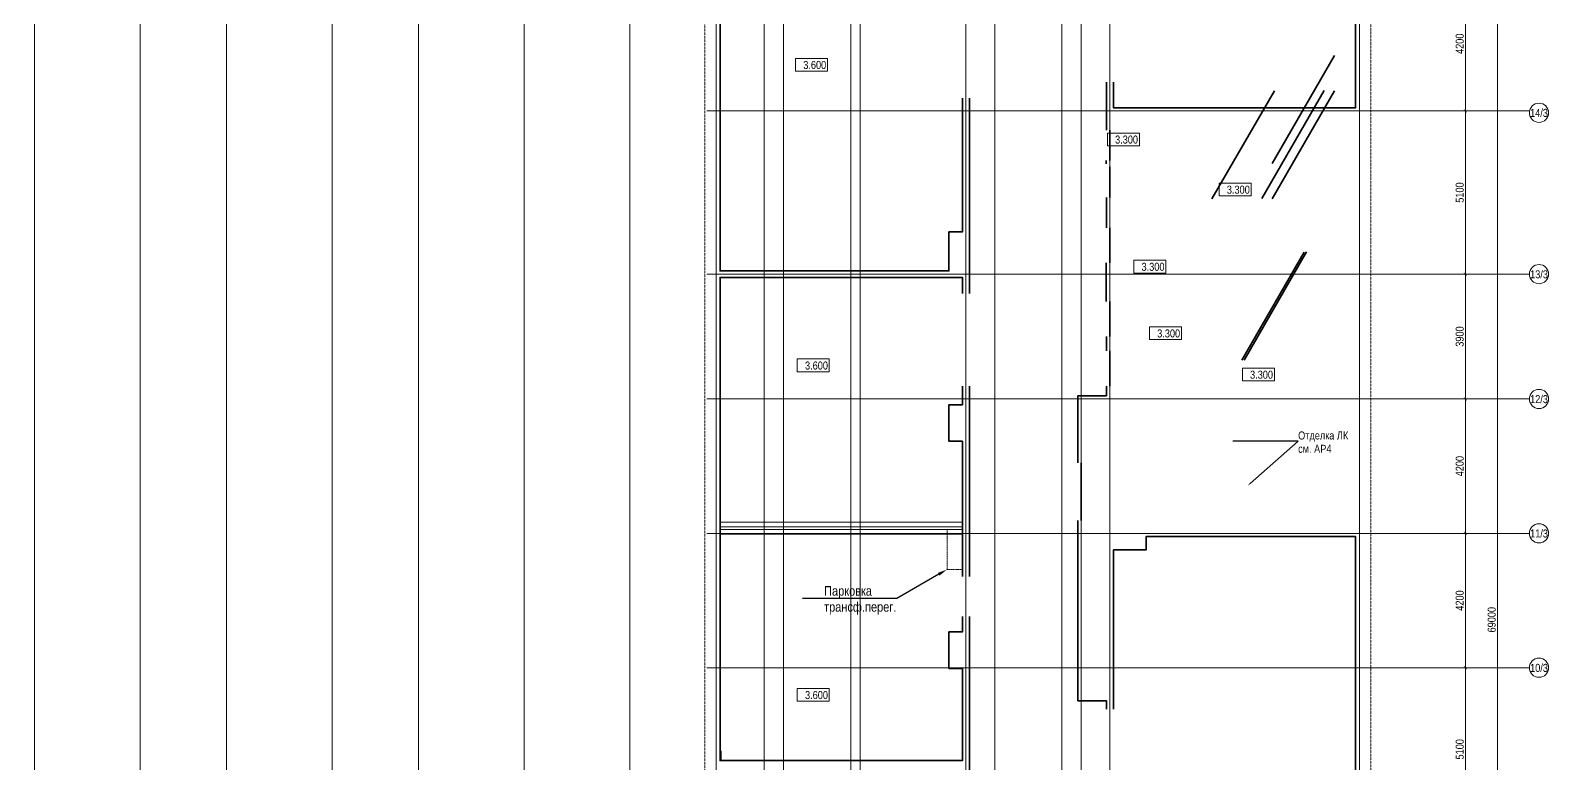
# Model space of a CAD drawing. Header units: millimetres. Extents: x -328335 to 1213373, y -208171 to 164144.
# Drawn here: x 73067 to 120510, y 30003 to 52919 of the extents above; entities that cross this region are included whole.
import ezdxf
from ezdxf import colors
from ezdxf.entities.mleader import LeaderData, LeaderLine
from ezdxf.enums import TextEntityAlignment as Align
from ezdxf.math import Vec2, Vec3

# ---------------------------------------------------------------- set-up
doc = ezdxf.new("R2010")
doc.units = ezdxf.units.MM
doc.header["$LTSCALE"] = 0.5
for name, pattern in [('CENTER', [50.8, 31.75, -6.35, 6.35, -6.35]), ('DASHED', [19.05, 12.7, -6.35]), ('HIDDEN', [9.525, 6.35, -3.175])]:
    doc.linetypes.add(name, pattern=pattern)
doc.layers.get('Defpoints').update_dxf_attribs({"color": 140})
for name, color, linetype, lineweight in [('АИ_Плинтус', 3, 'Continuous', 9), ('АИ_Полы', 1, 'Continuous', 9), ('АР6_потолок_отм', 5, 'Continuous', 5), ('АР6_Раздвижные_пер.', 160, 'Continuous', 5), ('АР_Отметка', 7, 'Continuous', 5), ('РД_Оси_размер', 8, 'Continuous', 0)]:
    doc.layers.add(name, color=color, linetype=linetype, lineweight=lineweight)
doc.layers.add('АИ_Т_Профиль', color=2, linetype='Continuous', lineweight=40, true_color=0xffff00)
doc.layers.add('РД_Оси_100', color=7, linetype='Continuous', lineweight=0, true_color=0x525252)
for name, color, linetype, lineweight, plot in [('АР6_Г_профиль плитки', 220, 'Continuous', 35, False), ('АР6_окраска', 40, 'Continuous', 0, False), ('АР_Делит', 120, 'Continuous', 0, False)]:
    doc.layers.add(name, color=color, linetype=linetype, lineweight=lineweight, plot=plot)
doc.styles.add('Arial_Narrow_08', font='ARIALN.TTF', dxfattribs={"width": 0.8})
doc.styles.add('style1', font='ARIALN.TTF')
doc.styles.add('ккк', font='isocpeur.ttf', dxfattribs={"width": 0.85, "oblique": 15})
doc.dimstyles.new('Dim100_ареал', dxfattribs={"dimscale": 100, "dimtxt": 2.5, "dimasz": 1, "dimexe": 1, "dimexo": 1, "dimgap": 0.5, "dimtad": 1, "dimzin": 12, "dimdsep": 46, "dimtxsty": 'style1', "dimblk": 'ARCHTICK', "dimcen": 1, "dimdle": 1, "dimaunit": 1, "dimadec": 0, "dimazin": 3, "dimtfac": 1, "dimtmove": 1, "dimatfit": 3, "dimldrblk": 'OPEN30', "dimfxl": 2, "dimfxlon": 1, "dimtolj": 1, "dimtzin": 0, "dimlwd": 5, "dimlwe": 5, "dimarcsym": 0})

# ---------------------------------------------------------------- blocks, each defined once
blk = doc.blocks.new('A-iden')
at = {"linetype": 'Continuous', "lineweight": 5}
blk.add_circle((0, -4), 3, dxfattribs=at)
at = {"color": 0, "linetype": 'Continuous', "lineweight": 20, "style": 'ккк', "width": 0.85}
blk.add_attdef('ID', text='', height=4, dxfattribs=at).set_placement((0.31, -3.85), align=Align.MIDDLE_CENTER)
blk = doc.blocks.new('_ArchTick')
at = {"color": 0, "linetype": 'ByBlock', "const_width": 0.15}
blk.add_lwpolyline([(-0.5, -0.5), (0.5, 0.5)], dxfattribs=at)
blk = doc.blocks.new('*D303')
at = {"layer": 'Defpoints', "color": 0, "transparency": 16777216}
for p in [(116910, 69000), (118910, 69000), (116910, 0)]:
    blk.add_point(p, dxfattribs=at)
at = {"layer": 'РД_Оси_размер', "color": 0, "lineweight": 5, "transparency": 16777216}
for p, q in [((118710, 69000), (119010, 69000)), ((118910, -100), (118910, 69100)), ((118710, 0), (119010, 0))]:
    blk.add_line(p, q, dxfattribs=at)
at = {"layer": 'РД_Оси_размер', "color": 0, "lineweight": 5, "transparency": 16777216, "xscale": 100, "yscale": 100, "zscale": 100}
for p, rotation in [((118910, 69000), 90), ((118910, 0), 270)]:
    blk.add_blockref('_ArchTick', p, dxfattribs=dict(at, rotation=rotation))
at = {"layer": 'РД_Оси_размер', "color": 0, "transparency": 16777216, "insert": (118732, 34500), "char_height": 250, "attachment_point": 5, "rotation": 90, "style": 'style1'}
blk.add_mtext('\\A1;69000', dxfattribs=at)
blk = doc.blocks.new('_Open30')
at = {"color": 0, "linetype": 'ByBlock', "lineweight": -2}
for p, q in [((-1, 0.27), (0, 0)), ((0, 0), (-1, -0.27)), ((0, 0), (-1, 0))]:
    blk.add_line(p, q, dxfattribs=at)
blk = doc.blocks.new('*D311')
at = {"layer": 'Defpoints', "color": 0, "transparency": 16777216}
for p in [(116910, 33000), (117910, 33000), (116910, 27900)]:
    blk.add_point(p, dxfattribs=at)
at = {"layer": 'РД_Оси_размер', "color": 0, "lineweight": 5, "transparency": 16777216}
for p, q in [((117710, 33000), (118010, 33000)), ((117910, 27800), (117910, 33100)), ((117710, 27900), (118010, 27900))]:
    blk.add_line(p, q, dxfattribs=at)
at = {"layer": 'РД_Оси_размер', "color": 0, "lineweight": 5, "transparency": 16777216, "xscale": 100, "yscale": 100, "zscale": 100}
for p, rotation in [((117910, 33000), 90), ((117910, 27900), 270)]:
    blk.add_blockref('_ArchTick', p, dxfattribs=dict(at, rotation=rotation))
at = {"layer": 'РД_Оси_размер', "color": 0, "transparency": 16777216, "insert": (117732, 30450), "char_height": 250, "attachment_point": 5, "rotation": 90, "style": 'style1'}
blk.add_mtext('\\A1;5100', dxfattribs=at)
blk = doc.blocks.new('*D312')
at = {"layer": 'Defpoints', "color": 0, "transparency": 16777216}
for p in [(116910, 37200), (117910, 37200), (116910, 33000)]:
    blk.add_point(p, dxfattribs=at)
at = {"layer": 'РД_Оси_размер', "color": 0, "lineweight": 5, "transparency": 16777216}
for p, q in [((117710, 37200), (118010, 37200)), ((117910, 32900), (117910, 37300)), ((117710, 33000), (118010, 33000))]:
    blk.add_line(p, q, dxfattribs=at)
at = {"layer": 'РД_Оси_размер', "color": 0, "lineweight": 5, "transparency": 16777216, "xscale": 100, "yscale": 100, "zscale": 100}
for p, rotation in [((117910, 37200), 90), ((117910, 33000), 270)]:
    blk.add_blockref('_ArchTick', p, dxfattribs=dict(at, rotation=rotation))
at = {"layer": 'РД_Оси_размер', "color": 0, "transparency": 16777216, "insert": (117732, 35100), "char_height": 250, "attachment_point": 5, "rotation": 90, "style": 'style1'}
blk.add_mtext('\\A1;4200', dxfattribs=at)
blk = doc.blocks.new('*D313')
at = {"layer": 'Defpoints', "color": 0, "transparency": 16777216}
for p in [(116910, 41400), (117910, 41400), (116910, 37200)]:
    blk.add_point(p, dxfattribs=at)
at = {"layer": 'РД_Оси_размер', "color": 0, "lineweight": 5, "transparency": 16777216}
for p, q in [((117710, 41400), (118010, 41400)), ((117910, 37100), (117910, 41500)), ((117710, 37200), (118010, 37200))]:
    blk.add_line(p, q, dxfattribs=at)
at = {"layer": 'РД_Оси_размер', "color": 0, "lineweight": 5, "transparency": 16777216, "xscale": 100, "yscale": 100, "zscale": 100}
for p, rotation in [((117910, 41400), 90), ((117910, 37200), 270)]:
    blk.add_blockref('_ArchTick', p, dxfattribs=dict(at, rotation=rotation))
at = {"layer": 'РД_Оси_размер', "color": 0, "transparency": 16777216, "insert": (117732, 39300), "char_height": 250, "attachment_point": 5, "rotation": 90, "style": 'style1'}
blk.add_mtext('\\A1;4200', dxfattribs=at)
blk = doc.blocks.new('*D314')
at = {"layer": 'Defpoints', "color": 0, "transparency": 16777216}
for p in [(116910, 45300), (117910, 45300), (116910, 41400)]:
    blk.add_point(p, dxfattribs=at)
at = {"layer": 'РД_Оси_размер', "color": 0, "lineweight": 5, "transparency": 16777216}
for p, q in [((117710, 45300), (118010, 45300)), ((117910, 41300), (117910, 45400)), ((117710, 41400), (118010, 41400))]:
    blk.add_line(p, q, dxfattribs=at)
at = {"layer": 'РД_Оси_размер', "color": 0, "lineweight": 5, "transparency": 16777216, "xscale": 100, "yscale": 100, "zscale": 100}
for p, rotation in [((117910, 45300), 90), ((117910, 41400), 270)]:
    blk.add_blockref('_ArchTick', p, dxfattribs=dict(at, rotation=rotation))
at = {"layer": 'РД_Оси_размер', "color": 0, "transparency": 16777216, "insert": (117732, 43350), "char_height": 250, "attachment_point": 5, "rotation": 90, "style": 'style1'}
blk.add_mtext('\\A1;3900', dxfattribs=at)
blk = doc.blocks.new('*D315')
at = {"layer": 'Defpoints', "color": 0, "transparency": 16777216}
for p in [(116910, 50400), (117910, 50400), (116910, 45300)]:
    blk.add_point(p, dxfattribs=at)
at = {"layer": 'РД_Оси_размер', "color": 0, "lineweight": 5, "transparency": 16777216}
for p, q in [((117710, 50400), (118010, 50400)), ((117910, 45200), (117910, 50500)), ((117710, 45300), (118010, 45300))]:
    blk.add_line(p, q, dxfattribs=at)
at = {"layer": 'РД_Оси_размер', "color": 0, "lineweight": 5, "transparency": 16777216, "xscale": 100, "yscale": 100, "zscale": 100}
for p, rotation in [((117910, 50400), 90), ((117910, 45300), 270)]:
    blk.add_blockref('_ArchTick', p, dxfattribs=dict(at, rotation=rotation))
at = {"layer": 'РД_Оси_размер', "color": 0, "transparency": 16777216, "insert": (117732, 47850), "char_height": 250, "attachment_point": 5, "rotation": 90, "style": 'style1'}
blk.add_mtext('\\A1;5100', dxfattribs=at)
blk = doc.blocks.new('*D316')
at = {"layer": 'Defpoints', "color": 0, "transparency": 16777216}
for p in [(116910, 54600), (117910, 54600), (116910, 50400)]:
    blk.add_point(p, dxfattribs=at)
at = {"layer": 'РД_Оси_размер', "color": 0, "lineweight": 5, "transparency": 16777216}
for p, q in [((117710, 54600), (118010, 54600)), ((117910, 50300), (117910, 54700)), ((117710, 50400), (118010, 50400))]:
    blk.add_line(p, q, dxfattribs=at)
at = {"layer": 'РД_Оси_размер', "color": 0, "lineweight": 5, "transparency": 16777216, "xscale": 100, "yscale": 100, "zscale": 100}
for p, rotation in [((117910, 54600), 90), ((117910, 50400), 270)]:
    blk.add_blockref('_ArchTick', p, dxfattribs=dict(at, rotation=rotation))
at = {"layer": 'РД_Оси_размер', "color": 0, "transparency": 16777216, "insert": (117732, 52500), "char_height": 250, "attachment_point": 5, "rotation": 90, "style": 'style1'}
blk.add_mtext('\\A1;4200', dxfattribs=at)
blk = doc.blocks.new('Отметка_план')
at = {"color": 7, "lineweight": 5}
blk.add_lwpolyline([(0, 0), (10, 0), (10, 4), (0, 4)], close=True, dxfattribs=at)
at = {"style": 'Arial_Narrow_08', "width": 0.8}
blk.add_attdef('OTMG', text='', height=2.5, dxfattribs=at).set_placement((9.06, 0.7), align=Align.RIGHT)
blk = doc.blocks.new('СОШ_2200_АР_ОСИ_М100_28.05.24')
at = {"layer": 'АР_Делит', "color": 5, "linetype": 'DASHED'}
blk.add_lwpolyline([(114955, 135155), (114955, -355), (93595.036, -355), (93595.036, 13855), (94145, 13855), (94145, 68320), (66055, 68320), (66055, 13857.73), (83455, 13857.73), (83455, -355), (45245, -355), (45245, 13145), (44695, 13145), (44695, 26755), (45245, 26755), (45245, 68320), (20455, 68320), (20455, 26755), (27955, 26755), (27955, 13145), (-355, 13145), (-355, 100855), (37145, 100855), (37145, 129155)], dxfattribs=at)
at = {"layer": 'РД_Оси_100', "color": 8, "linetype": 'CENTER', "true_color": 0x808080}
for p, q in [((73200, -6155), (73200, 139938.679)), ((79200, -6155), (79200, 139938.679)), ((85200, -6155), (85200, 139938.679)), ((88500, -6155), (88500, 139938.679)), ((91800, -6155), (91800, 139938.679)), ((94500, -6155), (94500, 139938.679)), ((96000, -6155), (96000, 139938.679)), ((102300, -6155), (102300, 139938.679)), ((114600, -6155), (114600, 139938.679)), ((119910, 50400), (94200, 50400)), ((119910, 45300), (94200, 45300)), ((119910, 41400), (94200, 41400)), ((119910, 37200), (94200, 37200)), ((119910, 33000), (94200, 33000))]:
    blk.add_line(p, q, dxfattribs=at)
for points in [[(76500, 139938.679), (76500, -6155)], [(82500, 139938.679), (82500, -6155)], [(96600, -6155), (96600, 139938.679)], [(98700, -6194.98), (98700, 139538.679), (98550, 139938.679)], [(99000, -6195.83), (99000, 139538.679), (99150, 139938.679)], [(103200, -6155), (103200, 139938.679)], [(105300, -6155), (105300, 139938.679)], [(105900, 139938.679), (105900, -6155)], [(106800, -6155), (106800, 139938.679)]]:
    blk.add_lwpolyline(points, dxfattribs=at)
at = {"layer": 'РД_Оси_100', "color": 0}
ref = blk.add_blockref('A-iden', (120210, 50744.148), dxfattribs=dict(at, xscale=-100, yscale=100, zscale=100))
ref.add_attrib('ID', '14/3', dxfattribs={"layer": '0', "linetype": 'Continuous', "height": 250, "style": 'style1'}).set_placement((120210, 50344.148), align=Align.MIDDLE)
ref = blk.add_blockref('A-iden', (120210, 45700), dxfattribs=dict(at, xscale=-100, yscale=100, zscale=100))
ref.add_attrib('ID', '13/3', dxfattribs={"layer": '0', "linetype": 'Continuous', "height": 250, "style": 'style1'}).set_placement((120210, 45300), align=Align.MIDDLE)
ref = blk.add_blockref('A-iden', (120210, 41800), dxfattribs=dict(at, xscale=-100, yscale=100, zscale=100))
ref.add_attrib('ID', '12/3', dxfattribs={"layer": '0', "linetype": 'Continuous', "height": 250, "style": 'style1'}).set_placement((120210, 41400), align=Align.MIDDLE)
ref = blk.add_blockref('A-iden', (120210, 37600), dxfattribs=dict(at, xscale=-100, yscale=100, zscale=100))
ref.add_attrib('ID', '11/3', dxfattribs={"layer": '0', "linetype": 'Continuous', "height": 250, "style": 'style1'}).set_placement((120210, 37200), align=Align.MIDDLE)
ref = blk.add_blockref('A-iden', (120210, 33400), dxfattribs=dict(at, xscale=-100, yscale=100, zscale=100))
ref.add_attrib('ID', '10/3', dxfattribs={"layer": '0', "linetype": 'Continuous', "height": 250, "style": 'style1'}).set_placement((120210, 33000), align=Align.MIDDLE)
at = {"layer": 'РД_Оси_размер'}
for base, p1, p2, picture, middle in [((118910, 69000), (116910, 0), (116910, 69000), '*D303', (118732.357, 34500)), ((117910, 54600), (116910, 50400), (116910, 54600), '*D316', (117732.357, 52500)), ((117910, 50400), (116910, 45300), (116910, 50400), '*D315', (117732.357, 47850)), ((117910, 45300), (116910, 41400), (116910, 45300), '*D314', (117732.357, 43350)), ((117910, 41400), (116910, 37200), (116910, 41400), '*D313', (117732.357, 39300)), ((117910, 37200), (116910, 33000), (116910, 37200), '*D312', (117732.357, 35100)), ((117910, 33000), (116910, 27900), (116910, 33000), '*D311', (117732.357, 30450))]:
    dim = blk.add_linear_dim(base=base, p1=p1, p2=p2, angle=90, dimstyle='Dim100_ареал', dxfattribs=at)
    dim.commit()
    dim.dimension.update_dxf_attribs({"geometry": picture, "text_midpoint": middle})

msp = doc.modelspace()

# ---------------------------------------------------------------- linework, layer by layer
at = {"layer": 'АИ_Плинтус', "color": 24, "linetype": 'ByBlock', "lineweight": 35, "true_color": 0xa52900}
for points in [[(106910.003, 54200), (106910, 59180), (107930, 59180), (107930, 59600), (114480, 59600), (114480, 50500), (106910, 50500), (106910.003, 51300)], [(102190, 53700), (102190, 54500), (94620.375, 54500.001), (94620.375, 45400), (101770, 45399.999), (101770, 46620), (102190, 46620), (102190, 50800)], [(106690, 49800), (106690, 51300)], [(102410, 50800), (102410, 44700)], [(106687.396, 48750), (106687.396, 48850)], [(106689.998, 46750), (106690.001, 47700)], [(106687.394, 44450), (106687.394, 45650)], [(102190, 44700), (102190, 45200), (94620, 45200), (94620, 30100), (102190, 30100), (102190, 32980), (101770, 32980), (101770, 34120), (102190, 34120), (102190, 34600)], [(106689.999, 42900.004), (106689.999, 43350)], [(102190, 35849), (102190, 40080), (101770, 40080), (101770, 41220), (102190, 41220), (102190, 41800)], [(102410, 41800), (102410, 35849)], [(105800, 39400), (105800, 41500), (106689.998, 41500), (106689.998, 41800.004)], [(106690, 31700), (106690, 31969.36), (105800, 31969.36), (105800, 37600)], [(106910, 31700), (106910, 36680), (107930, 36680), (107930, 37100), (114480, 37100), (114480, 28000), (106910.003, 28000), (106910.003, 28800)], [(102410, 34600), (102410, 25650), (103550.004, 25650)]]:
    msp.add_lwpolyline(points, dxfattribs=at)
at = {"layer": 'АИ_Т_Профиль', "linetype": 'ByBlock', "lineweight": 35}
for points in [[(106800.002, 49800), (106800.001, 48850)], [(106800, 48650), (106800.001, 47700)], [(106800, 46750), (106800, 45650)], [(106800, 44450), (106800, 43350)], [(106800, 42900.004), (106800, 41800.004)], [(105900, 37600), (105900, 39400)]]:
    msp.add_lwpolyline(points, dxfattribs=at)
at = {"layer": 'АР6_Г_профиль плитки'}
for points in [[(111870, 48760.004), (113820, 52137.504)], [(109990, 47650.005), (111940, 51027.504)], [(111550, 47660.005), (113500, 51037.504)], [(111870, 47650.004), (113820, 51027.504)], [(110919.998, 42610), (112869.998, 45987.499)], [(110994, 42616), (112944, 45993.499)]]:
    msp.add_lwpolyline(points, dxfattribs=at)
at = {"layer": 'АР6_окраска'}
msp.add_line((94648.213, 30400), (94648.213, 30100), dxfattribs=at)
at = {"layer": 'АР6_Раздвижные_пер.'}
for p, q in [((102200, 37549.045), (94620, 37550.045)), ((102199.98, 37399.045), (94619.98, 37400.045)), ((102199.98, 37169.055), (94619.98, 37170.055)), ((102200, 37319.055), (94620, 37320.055))]:
    msp.add_line(p, q, dxfattribs=at)
at = {"layer": 'АР6_Раздвижные_пер.', "linetype": 'HIDDEN'}
msp.add_lwpolyline([(101710, 37319.12), (102190, 37319.12), (102190, 36070), (101710, 36070)], close=True, dxfattribs=at)

# ---------------------------------------------------------------- block references
at = {"layer": 'АР6_потолок_отм'}
ref = msp.add_blockref('Отметка_план', (96977.377, 51643.332), dxfattribs=dict(at, xscale=100, yscale=100, zscale=100))
ref.add_attrib('OTMG', '3.600', dxfattribs={"layer": '0', "color": 0, "height": 250, "style": 'style1'}).set_placement((97934.795, 51963.149), align=Align.TOP_RIGHT)
ref = msp.add_blockref('Отметка_план', (106721.116, 49311.068), dxfattribs=dict(at, xscale=100, yscale=100, zscale=100))
ref.add_attrib('OTMG', '3.300', dxfattribs={"layer": '0', "color": 0, "height": 250, "style": 'style1'}).set_placement((107678.534, 49630.885), align=Align.TOP_RIGHT)
ref = msp.add_blockref('Отметка_план', (110213.665, 47745.754), dxfattribs=dict(at, xscale=100, yscale=100, zscale=100))
ref.add_attrib('OTMG', '3.300', dxfattribs={"layer": '0', "color": 0, "height": 250, "style": 'style1'}).set_placement((111171.083, 48065.57), align=Align.TOP_RIGHT)
ref = msp.add_blockref('Отметка_план', (107548.312, 45335.922), dxfattribs=dict(at, xscale=100, yscale=100, zscale=100))
ref.add_attrib('OTMG', '3.300', dxfattribs={"layer": '0', "color": 0, "height": 250, "style": 'style1'}).set_placement((108505.73, 45655.738), align=Align.TOP_RIGHT)
ref = msp.add_blockref('Отметка_план', (108037.025, 43252.898), dxfattribs=dict(at, xscale=100, yscale=100, zscale=100))
ref.add_attrib('OTMG', '3.300', dxfattribs={"layer": '0', "color": 0, "height": 250, "style": 'style1'}).set_placement((108994.443, 43572.714), align=Align.TOP_RIGHT)
ref = msp.add_blockref('Отметка_план', (97032.834, 42249.063), dxfattribs=dict(at, xscale=100, yscale=100, zscale=100))
ref.add_attrib('OTMG', '3.600', dxfattribs={"layer": '0', "color": 0, "height": 250, "style": 'style1'}).set_placement((97990.252, 42568.88), align=Align.TOP_RIGHT)
ref = msp.add_blockref('Отметка_план', (110939.096, 41963.133), dxfattribs=dict(at, xscale=100, yscale=100, zscale=100))
ref.add_attrib('OTMG', '3.300', dxfattribs={"layer": '0', "color": 0, "height": 250, "style": 'style1'}).set_placement((111896.514, 42282.949), align=Align.TOP_RIGHT)
ref = msp.add_blockref('Отметка_план', (97032.834, 31950.698), dxfattribs=dict(at, xscale=100, yscale=100, zscale=100))
ref.add_attrib('OTMG', '3.600', dxfattribs={"layer": '0', "color": 0, "height": 250, "style": 'style1'}).set_placement((97990.252, 32270.515), align=Align.TOP_RIGHT)
at = {"layer": 'РД_Оси_100'}
msp.add_blockref('СОШ_2200_АР_ОСИ_М100_28.05.24', (0, 0), dxfattribs=at)

# ---------------------------------------------------------------- leaders
at = {"layer": 'АИ_Полы', "color": 7, "lineweight": 0}
ml = msp.add_multileader_mtext('Standard', dxfattribs=at)
ml.set_content('Отделка ЛК \\Pсм. АР4', color=7, style='style1')
ml.set_leader_properties()
ml.build(insert=Vec2(0, 0))
ml.multileader.update_dxf_attribs({"text_left_attachment_type": 6, "text_right_attachment_type": 6, "dogleg_length": 0.36, "arrow_head_size": 100})
ctx = ml.context
ctx.base_point, ctx.char_height, ctx.arrow_head_size, ctx.landing_gap_size, ctx.plane_origin = Vec3(112682.433, 40083.099), 250, 100, 0, Vec3(185042.867, 21377.493)
ctx.left_attachment, ctx.right_attachment = 6, 6
notes = []
notes.append((ctx, [(0, (1, 1, 0), (112682.073, 40083.099), (1, 0), 0.36, [(1, [(111110.859, 38693.717)], 0, [])])]))
ctx.mtext.insert, ctx.mtext.width, ctx.mtext.defined_height, ctx.mtext.flow_direction = Vec3(112682.433, 40383.099), 2384.53574, 799.326, 5
at = {"layer": 'АР_Отметка', "lineweight": 5}
ml = msp.add_multileader_mtext('Standard', dxfattribs=at)
ml.set_content('Парковка\\Pтрансф.перег.', color=256, style='style1')
ml.set_leader_properties(color=256)
ml.build(insert=Vec2(0, 0))
ml.multileader.update_dxf_attribs({"has_dogleg": 0, "text_left_attachment_type": 6, "text_right_attachment_type": 6, "arrow_head_size": 300, "scale": 100})
ctx = ml.context
ctx.base_point, ctx.scale, ctx.char_height, ctx.arrow_head_size, ctx.landing_gap_size, ctx.plane_origin, ctx.plane_x_axis, ctx.plane_y_axis = Vec3(97818.659, 35168.476), 100, 300, 300, 50, Vec3(90410.137, 23748.936), Vec3(1, 0.00000001), Vec3(-0.00000001, 1)
ctx.left_attachment, ctx.right_attachment = 6, 6
notes.append((ctx, [(0, (1, 1, 0), (100943.079, 35168.476), (-1, -0.00000001), 800, [(0, [(101710, 36070)], 0, [])])]))
ctx.mtext.insert, ctx.mtext.text_direction, ctx.mtext.rotation, ctx.mtext.flow_direction = Vec3(97868.659, 35551.764), Vec3(1, 0.00000001), 0.00000001, 5
for ctx, leaders in notes:
    for number, flags, end, landing, length, lines in leaders:
        leader = LeaderData()
        leader.index, (leader.has_last_leader_line, leader.has_dogleg_vector, leader.attachment_direction) = number, flags
        leader.last_leader_point, leader.dogleg_vector, leader.dogleg_length = Vec3(end), Vec3(landing), length
        for number, points, colour, breaks in lines:
            line = LeaderLine()
            line.index, line.vertices, line.color, line.breaks = number, Vec3.list(points), colors.encode_raw_color(colour), breaks
            leader.lines.append(line)
        ctx.leaders.append(leader)

doc.saveas('drawing.dxf')
